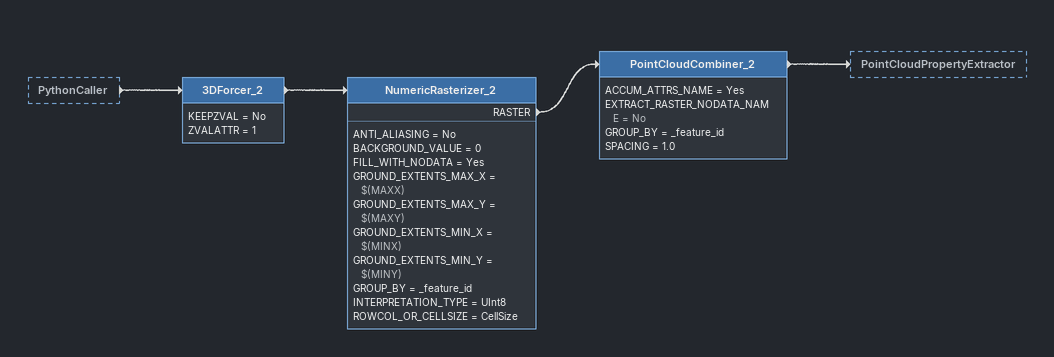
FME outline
PythonCaller [outside]
    -> 3DForcer_2
3DForcer_2
    KEEPZVAL = No
    ZVALATTR = 1
    -> NumericRasterizer_2
NumericRasterizer_2
    ANTI_ALIASING = No
    BACKGROUND_VALUE = 0
    FILL_WITH_NODATA = Yes
    GROUND_EXTENTS_MAX_X = $(MAXX)
    GROUND_EXTENTS_MAX_Y = $(MAXY)
    GROUND_EXTENTS_MIN_X = $(MINX)
    GROUND_EXTENTS_MIN_Y = $(MINY)
    GROUP_BY = _feature_id
    INTERPRETATION_TYPE = UInt8
    ROWCOL_OR_CELLSIZE = CellSize
    RASTER -> PointCloudCombiner_2
PointCloudCombiner_2
    ACCUM_ATTRS_NAME = Yes
    EXTRACT_RASTER_NODATA_NAME = No
    GROUP_BY = _feature_id
    SPACING = 1.0
    -> PointCloudPropertyExtractor
